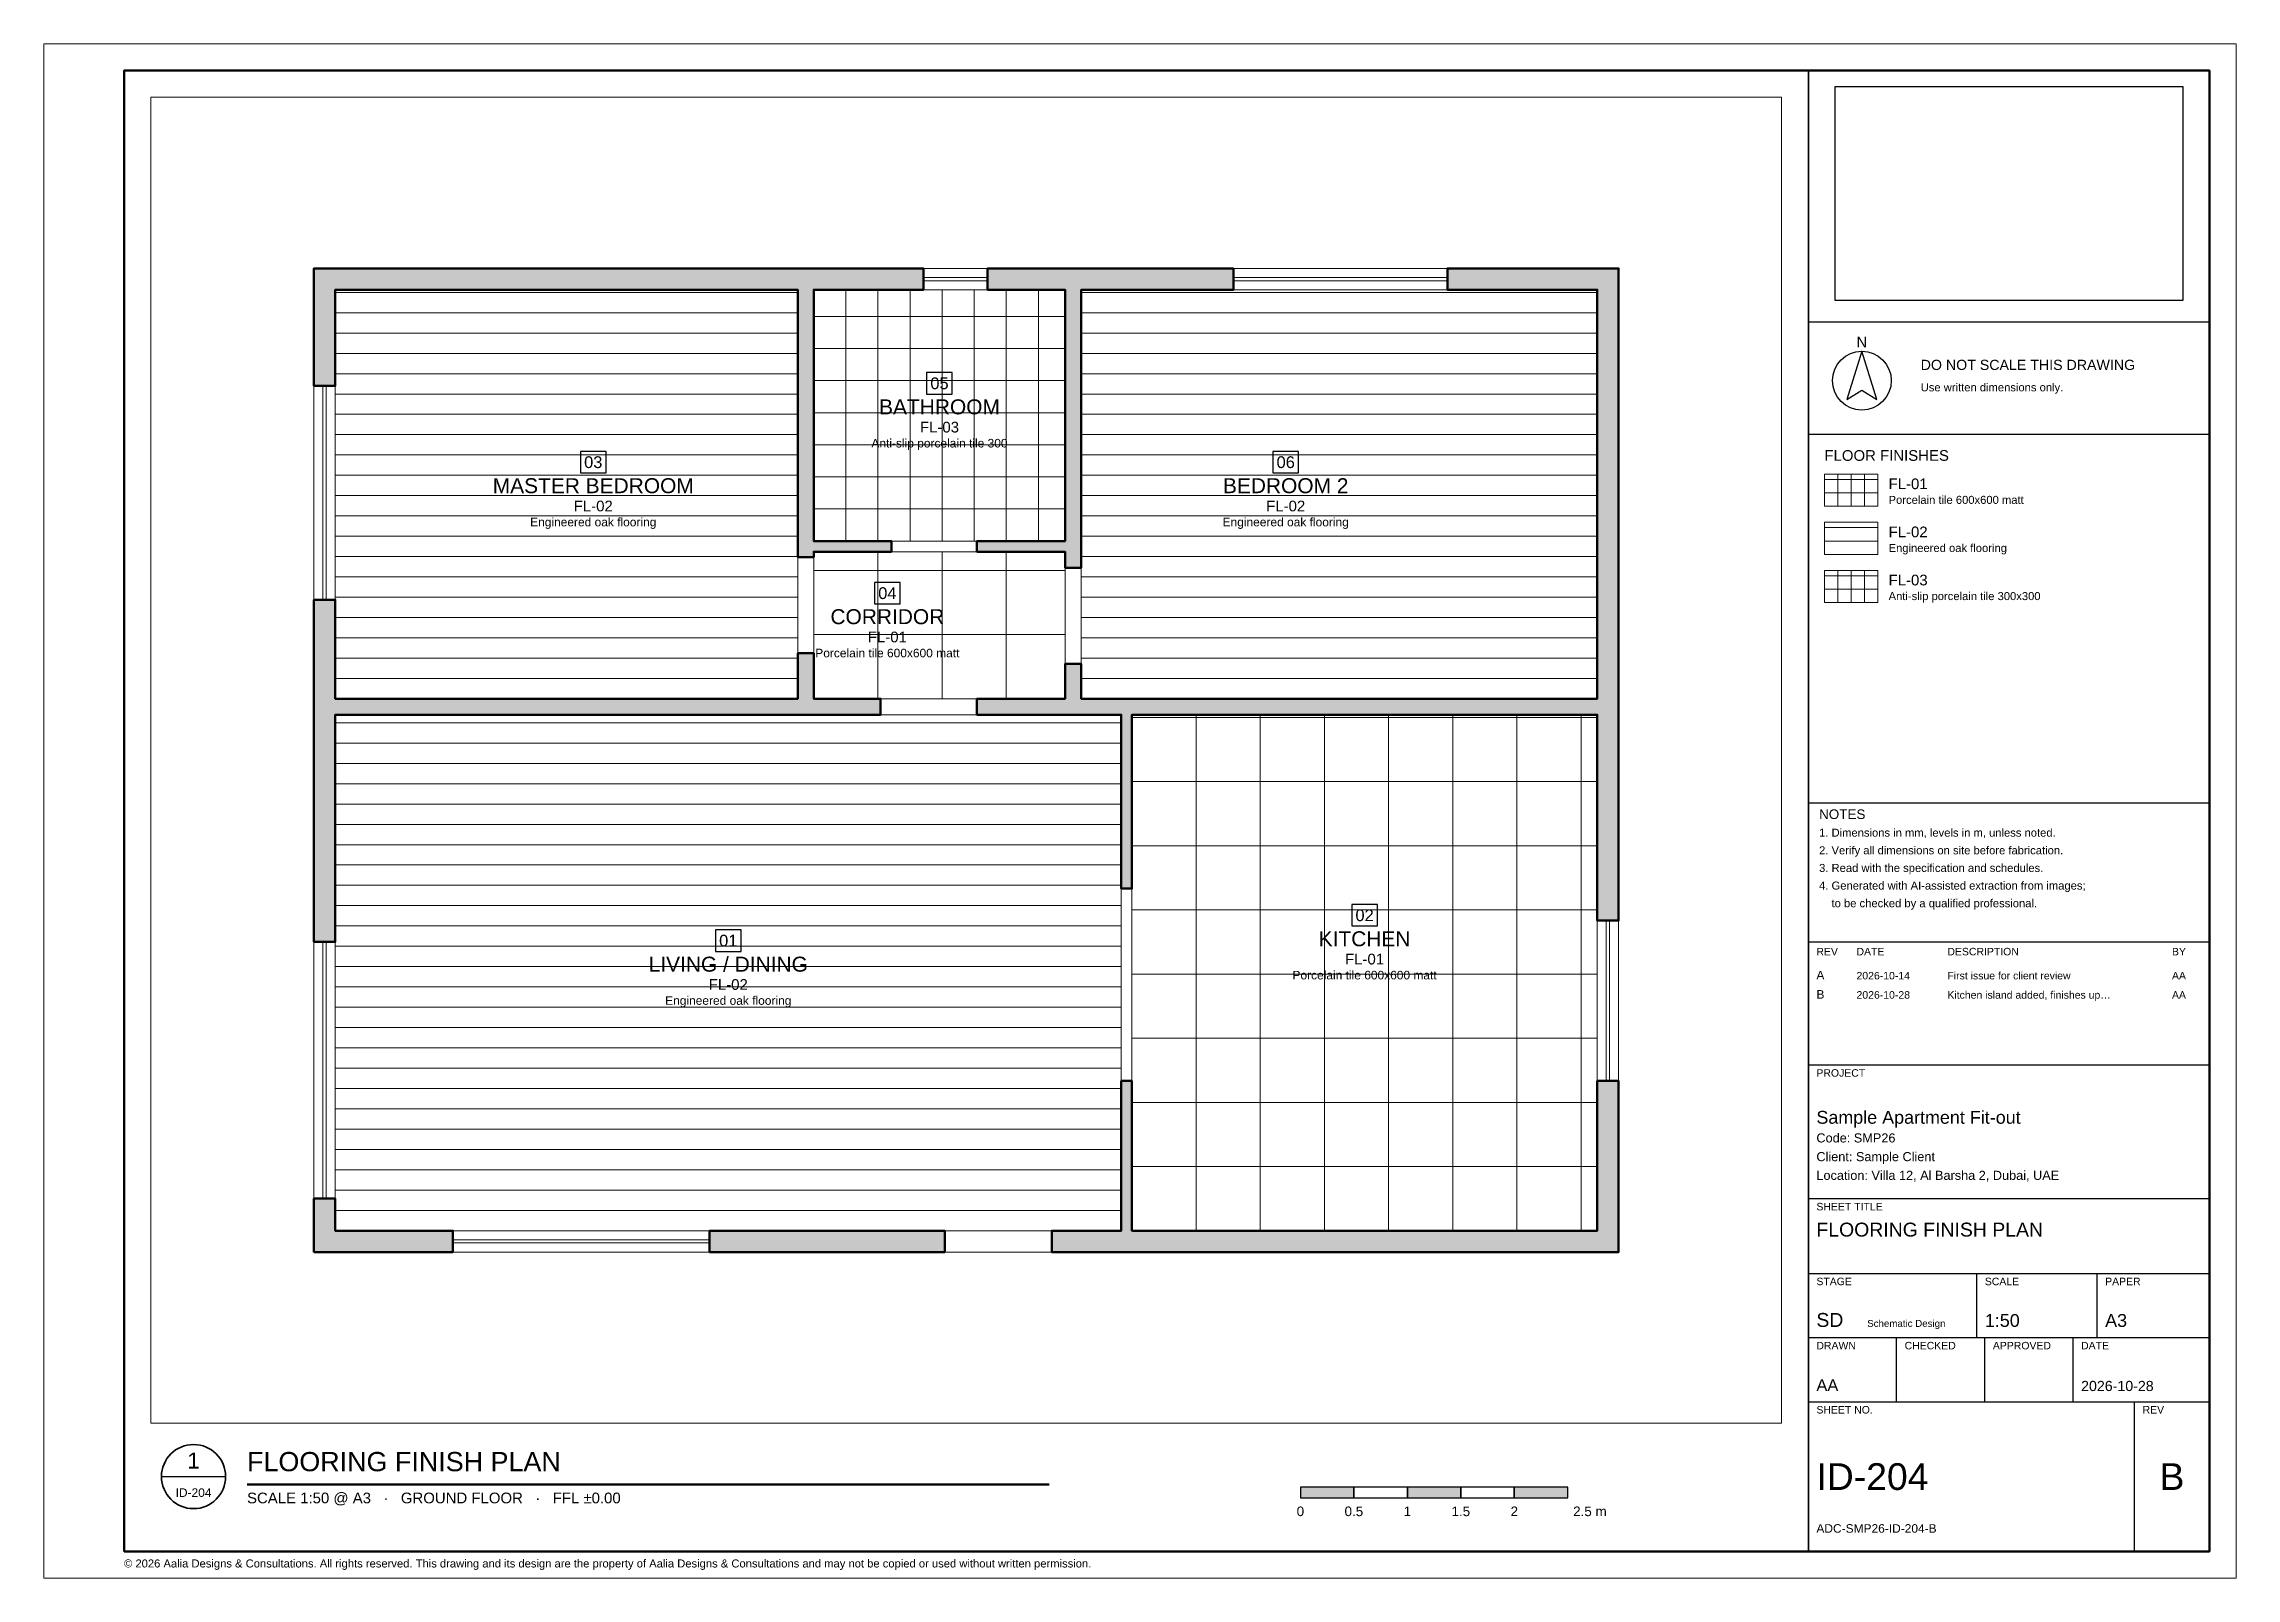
# Paper-space layout 'ID-204 Flooring finish plan' of a CAD drawing. Header units: millimetres. Extents: x 5 to 415, y 5 to 292.
# The model-space entities are those that its viewports show. They can reach past a viewport. Long polylines and large blocks are cut down to what shows.
import ezdxf
from ezdxf.enums import TextEntityAlignment as Align

# ---------------------------------------------------------------- set-up
doc = ezdxf.new("R2010")
doc.units = ezdxf.units.MM
for name, color, linetype, lineweight in [('A-DOOR-HEAD', 7, 'Continuous', 18), ('A-GLAZ', 7, 'Continuous', 18), ('A-WALL', 7, 'Continuous', 50), ('A-WALL-PATT', 8, 'Continuous', 0), ('G-ANNO-TEXT', 7, 'Continuous', 18), ('G-ANNO-TTLB', 7, 'Continuous', 25), ('G-ROOM-NAME', 7, 'Continuous', 25), ('I-FLOR-IDEN', 7, 'Continuous', 18), ('I-FLOR-PATT', 9, 'Continuous', 9)]:
    doc.layers.add(name, color=color, linetype=linetype, lineweight=lineweight)
doc.layers.add('G-ANNO-NPLT', color=8, linetype='Continuous', lineweight=0, plot=False)
doc.styles.add('ADC', font='arial.ttf')
picture_1 = doc.add_image_def('image1.png', size_in_pixel=(1400, 861))

msp = doc.modelspace()

# ---------------------------------------------------------------- hatches: boundary and pattern name
at = {"layer": 'A-WALL-PATT'}
for color, points in [(8, [(0, 8900), (0, 9100), (200, 9100), (5700, 9100), (5700, 8900), (4675, 8900), (4525, 8900), (200, 8900), (200, 8000), (0, 8000)]), (8, [(8600, 9100), (8600, 8900), (7175, 8900), (7025, 8900), (6300, 8900), (6300, 9100)]), (8, [(12000, 9100), (12200, 9100), (12200, 8900), (12200, 3000), (12000, 3000), (12000, 4925), (12000, 5075), (12000, 8900), (10600, 8900), (10600, 9100)]), (8, [(4525, 8900), (4675, 8900), (4675, 6550), (4675, 6450), (4675, 6400), (4525, 6400)]), (8, [(7025, 6450), (7025, 6550), (7025, 8900), (7175, 8900), (7175, 6300), (7025, 6300)]), (9, [(4675, 6550), (5400, 6550), (5400, 6450), (4675, 6450)]), (9, [(7025, 6550), (7025, 6450), (6200, 6450), (6200, 6550)]), (8, [(0, 6000), (200, 6000), (200, 5075), (200, 4925), (200, 2800), (0, 2800)]), (8, [(4675, 4925), (4525, 4925), (200, 4925), (200, 5075), (4525, 5075), (4525, 5500), (4675, 5500), (4675, 5075), (5300, 5075), (5300, 4925)]), (8, [(7025, 4925), (6200, 4925), (6200, 5075), (7025, 5075), (7025, 5400), (7175, 5400), (7175, 5075), (12000, 5075), (12000, 4925), (7650, 4925), (7550, 4925), (7175, 4925)]), (9, [(7550, 4925), (7650, 4925), (7650, 3300), (7550, 3300)]), (8, [(12200, 100), (12200, -100), (12000, -100), (6900, -100), (6900, 100), (7550, 100), (7650, 100), (12000, 100), (12000, 1500), (12200, 1500)]), (9, [(7550, 100), (7550, 1500), (7650, 1500), (7650, 100)]), (8, [(0, -100), (0, 100), (0, 400), (200, 400), (200, 100), (1300, 100), (1300, -100), (200, -100)]), (8, [(3700, -100), (3700, 100), (5900, 100), (5900, -100)])]:
    msp.add_hatch(color=color, dxfattribs=at).paths.add_polyline_path(points)

# ---------------------------------------------------------------- linework, layer by layer
at = {"layer": 'A-DOOR-HEAD'}
for p, q in [((6300, 9100), (5700, 9100)), ((10600, 9100), (8600, 9100)), ((6300, 8900), (5700, 8900)), ((10600, 8900), (8600, 8900)), ((0, 8000), (0, 6000)), ((200, 8000), (200, 6000)), ((4525, 5500), (4525, 6400)), ((4675, 5500), (4675, 6400)), ((5400, 6550), (6200, 6550)), ((5400, 6450), (6200, 6450)), ((7025, 5400), (7025, 6300)), ((7175, 5400), (7175, 6300)), ((5300, 5075), (6200, 5075)), ((5300, 4925), (6200, 4925)), ((7550, 1500), (7550, 3300)), ((7650, 1500), (7650, 3300)), ((12000, 1500), (12000, 3000)), ((12200, 1500), (12200, 3000)), ((0, 2800), (0, 400)), ((200, 2800), (200, 400)), ((1300, 100), (3700, 100)), ((5900, 100), (6900, 100)), ((1300, -100), (3700, -100)), ((5900, -100), (6900, -100))]:
    msp.add_line(p, q, dxfattribs=at)
at = {"layer": 'A-GLAZ'}
for p, q in [((6300, 9100), (5700, 9100)), ((10600, 9100), (8600, 9100)), ((6300, 9015), (5700, 9015)), ((6300, 8985), (5700, 8985)), ((6300, 8900), (5700, 8900)), ((10600, 9015), (8600, 9015)), ((10600, 8985), (8600, 8985)), ((10600, 8900), (8600, 8900)), ((0, 8000), (0, 6000)), ((85, 8000), (85, 6000)), ((115, 8000), (115, 6000)), ((200, 8000), (200, 6000)), ((12000, 1500), (12000, 3000)), ((12085, 1500), (12085, 3000)), ((12115, 1500), (12115, 3000)), ((12200, 1500), (12200, 3000)), ((0, 2800), (0, 400)), ((85, 2800), (85, 400)), ((115, 2800), (115, 400)), ((200, 2800), (200, 400)), ((1300, 100), (3700, 100)), ((1300, 15), (3700, 15)), ((1300, -15), (3700, -15)), ((1300, -100), (3700, -100))]:
    msp.add_line(p, q, dxfattribs=at)
at = {"layer": 'A-WALL'}
for points in [[(0, 8900), (0, 9100), (200, 9100), (5700, 9100), (5700, 8900), (4675, 8900), (4675, 6550), (5400, 6550), (5400, 6450), (4675, 6450), (4675, 6400), (4525, 6400), (4525, 8900), (200, 8900), (200, 8000), (0, 8000)], [(8600, 9100), (8600, 8900), (7175, 8900), (7175, 6300), (7025, 6300), (7025, 6450), (6200, 6450), (6200, 6550), (7025, 6550), (7025, 8900), (6300, 8900), (6300, 9100)], [(12000, 9100), (12200, 9100), (12200, 8900), (12200, 3000), (12000, 3000), (12000, 4925), (7650, 4925), (7650, 3300), (7550, 3300), (7550, 4925), (7175, 4925), (7025, 4925), (6200, 4925), (6200, 5075), (7025, 5075), (7025, 5400), (7175, 5400), (7175, 5075), (12000, 5075), (12000, 8900), (10600, 8900), (10600, 9100)], [(0, 6000), (200, 6000), (200, 5075), (4525, 5075), (4525, 5500), (4675, 5500), (4675, 5075), (5300, 5075), (5300, 4925), (4675, 4925), (4525, 4925), (200, 4925), (200, 2800), (0, 2800)], [(12200, 100), (12200, -100), (12000, -100), (6900, -100), (6900, 100), (7550, 100), (7550, 1500), (7650, 1500), (7650, 100), (12000, 100), (12000, 1500), (12200, 1500)], [(0, -100), (0, 100), (0, 400), (200, 400), (200, 100), (1300, 100), (1300, -100), (200, -100)], [(3700, -100), (3700, 100), (5900, 100), (5900, -100)]]:
    msp.add_lwpolyline(points, close=True, dxfattribs=at)
at = {"layer": 'G-ROOM-NAME'}
for points in [[(5730, 7925), (5970, 7925), (5970, 8125), (5730, 8125)], [(2492.5, 7187.5), (2732.5, 7187.5), (2732.5, 7387.5), (2492.5, 7387.5)], [(8967.5, 7187.5), (9207.5, 7187.5), (9207.5, 7387.5), (8967.5, 7387.5)], [(5242.5, 5962.5), (5482.5, 5962.5), (5482.5, 6162.5), (5242.5, 6162.5)], [(9705, 2950), (9945, 2950), (9945, 3150), (9705, 3150)], [(3755, 2712.5), (3995, 2712.5), (3995, 2912.5), (3755, 2912.5)]]:
    msp.add_lwpolyline(points, close=True, dxfattribs=at)
at = {"layer": 'I-FLOR-PATT'}
for p, q in [((200, 8875), (4525, 8875)), ((4675, 6550), (4675, 8900)), ((4975, 6550), (4975, 8900)), ((5275, 6550), (5275, 8900)), ((5575, 6550), (5575, 8900)), ((5875, 6550), (5875, 8900)), ((6175, 6550), (6175, 8900)), ((6475, 6550), (6475, 8900)), ((6775, 6550), (6775, 8900)), ((7175, 8875), (12000, 8875)), ((200, 8685), (4525, 8685)), ((4675, 8650), (7025, 8650)), ((7175, 8685), (12000, 8685)), ((200, 8495), (4525, 8495)), ((7175, 8495), (12000, 8495)), ((200, 8305), (4525, 8305)), ((4675, 8350), (7025, 8350)), ((7175, 8305), (12000, 8305)), ((200, 8115), (4525, 8115)), ((4675, 8050), (7025, 8050)), ((7175, 8115), (12000, 8115)), ((200, 7925), (4525, 7925)), ((7175, 7925), (12000, 7925)), ((200, 7735), (4525, 7735)), ((4675, 7750), (7025, 7750)), ((7175, 7735), (12000, 7735)), ((200, 7545), (4525, 7545)), ((4675, 7450), (7025, 7450)), ((7175, 7545), (12000, 7545)), ((200, 7355), (4525, 7355)), ((7175, 7355), (12000, 7355)), ((200, 7165), (4525, 7165)), ((200, 6975), (4525, 6975)), ((4675, 7150), (7025, 7150)), ((7175, 7165), (12000, 7165)), ((7175, 6975), (12000, 6975)), ((200, 6785), (4525, 6785)), ((4675, 6850), (7025, 6850)), ((7175, 6785), (12000, 6785)), ((200, 6595), (4525, 6595)), ((7175, 6595), (12000, 6595)), ((200, 6405), (4525, 6405)), ((4675, 6550), (7025, 6550)), ((4675, 5075), (4675, 6450)), ((5275, 5075), (5275, 6450)), ((5875, 5075), (5875, 6450)), ((6475, 5075), (6475, 6450)), ((7175, 6405), (12000, 6405)), ((200, 6215), (4525, 6215)), ((4675, 6275), (7025, 6275)), ((7175, 6215), (12000, 6215)), ((200, 6025), (4525, 6025)), ((7175, 6025), (12000, 6025)), ((200, 5835), (4525, 5835)), ((7175, 5835), (12000, 5835)), ((200, 5645), (4525, 5645)), ((4675, 5675), (7025, 5675)), ((7175, 5645), (12000, 5645)), ((200, 5455), (4525, 5455)), ((7175, 5455), (12000, 5455)), ((200, 5265), (4525, 5265)), ((7175, 5265), (12000, 5265)), ((200, 5075), (4525, 5075)), ((4675, 5075), (7025, 5075)), ((7175, 5075), (12000, 5075)), ((7650, 100), (7650, 4925)), ((8250, 100), (8250, 4925)), ((8850, 100), (8850, 4925)), ((9450, 100), (9450, 4925)), ((10050, 100), (10050, 4925)), ((10650, 100), (10650, 4925)), ((11250, 100), (11250, 4925)), ((11850, 100), (11850, 4925)), ((200, 4850), (7550, 4850)), ((7650, 4900), (12000, 4900)), ((200, 4660), (7550, 4660)), ((200, 4470), (7550, 4470)), ((200, 4280), (7550, 4280)), ((7650, 4300), (12000, 4300)), ((200, 4090), (7550, 4090)), ((200, 3900), (7550, 3900)), ((200, 3710), (7550, 3710)), ((7650, 3700), (12000, 3700)), ((200, 3520), (7550, 3520)), ((200, 3330), (7550, 3330)), ((200, 3140), (7550, 3140)), ((7650, 3100), (12000, 3100)), ((200, 2950), (7550, 2950)), ((200, 2760), (7550, 2760)), ((200, 2570), (7550, 2570)), ((7650, 2500), (12000, 2500)), ((200, 2380), (7550, 2380)), ((200, 2190), (7550, 2190)), ((200, 2000), (7550, 2000)), ((7650, 1900), (12000, 1900)), ((200, 1810), (7550, 1810)), ((200, 1620), (7550, 1620)), ((200, 1430), (7550, 1430)), ((200, 1240), (7550, 1240)), ((7650, 1300), (12000, 1300)), ((200, 1050), (7550, 1050)), ((200, 860), (7550, 860)), ((200, 670), (7550, 670)), ((7650, 700), (12000, 700)), ((200, 480), (7550, 480)), ((200, 290), (7550, 290)), ((200, 100), (7550, 100)), ((7650, 100), (12000, 100))]:
    msp.add_line(p, q, dxfattribs=at)

# ---------------------------------------------------------------- texts
at = {"layer": 'G-ROOM-NAME', "style": 'ADC'}
for s, height, p in [('05', 110, (5850, 8025)), ('BATHROOM', 140, (5850, 7805)), ('03', 110, (2612.5, 7287.5)), ('06', 110, (9087.5, 7287.5)), ('MASTER BEDROOM', 140, (2612.5, 7067.5)), ('BEDROOM 2', 140, (9087.5, 7067.5)), ('04', 110, (5362.5, 6062.5)), ('CORRIDOR', 140, (5362.5, 5842.5)), ('02', 110, (9825, 3050)), ('KITCHEN', 140, (9825, 2830)), ('LIVING / DINING', 140, (3875, 2592.5)), ('01', 110, (3875, 2812.5))]:
    msp.add_text(s, height=height, dxfattribs=at).set_placement(p, align=Align.MIDDLE_CENTER)
at = {"layer": 'I-FLOR-IDEN', "style": 'ADC'}
for s, height, p in [('FL-03', 100, (5850, 7615)), ('Anti-slip porcelain tile 300', 80, (5850, 7465)), ('Engineered oak flooring', 80, (2612.5, 6727.5)), ('FL-02', 100, (2612.5, 6877.5)), ('Engineered oak flooring', 80, (9087.5, 6727.5)), ('FL-02', 100, (9087.5, 6877.5)), ('Porcelain tile 600x600 matt', 80, (5362.5, 5502.5)), ('FL-01', 100, (5362.5, 5652.5)), ('FL-01', 100, (9825, 2640)), ('Porcelain tile 600x600 matt', 80, (9825, 2490)), ('Engineered oak flooring', 80, (3875, 2252.5)), ('FL-02', 100, (3875, 2402.5))]:
    msp.add_text(s, height=height, dxfattribs=at).set_placement(p, align=Align.MIDDLE_CENTER)

psp = doc.layouts.new('ID-204 Flooring finish plan')

# ---------------------------------------------------------------- hatches: boundary and pattern name
at = {"layer": 'G-ANNO-TTLB'}
for points in [[(240, 20), (250, 20), (250, 22), (240, 22)], [(260, 20), (270, 20), (270, 22), (260, 22)], [(280, 20), (290, 20), (290, 22), (280, 22)]]:
    psp.add_hatch(color=7, dxfattribs=at).paths.add_polyline_path(points)

# ---------------------------------------------------------------- linework, layer by layer
at = {"layer": 'G-ANNO-TEXT'}
for p, q in [((338, 205.5), (338, 211.5)), ((338, 210.5), (348, 210.5)), ((340.5, 205.5), (340.5, 211.5)), ((343, 205.5), (343, 211.5)), ((345.5, 205.5), (345.5, 211.5)), ((348, 205.5), (348, 211.5)), ((338, 208), (348, 208)), ((338, 205.5), (348, 205.5)), ((338, 201.5), (348, 201.5)), ((338, 199), (348, 199)), ((338, 196.5), (348, 196.5)), ((338, 187.5), (338, 193.5)), ((340.5, 187.5), (340.5, 193.5)), ((343, 187.5), (343, 193.5)), ((345.5, 187.5), (345.5, 193.5)), ((348, 187.5), (348, 193.5)), ((338, 192.5), (348, 192.5)), ((338, 190), (348, 190)), ((338, 187.5), (348, 187.5))]:
    psp.add_line(p, q, dxfattribs=at)
for points in [[(338, 205.5), (348, 205.5), (348, 211.5), (338, 211.5)], [(338, 196.5), (348, 196.5), (348, 202.5), (338, 202.5)], [(338, 187.5), (348, 187.5), (348, 193.5), (338, 193.5)]]:
    psp.add_lwpolyline(points, close=True, dxfattribs=at)
at = {"layer": 'G-ANNO-TTLB', "lineweight": 35}
psp.add_line((335, 10), (335, 287), dxfattribs=at)
at = {"layer": 'G-ANNO-TTLB'}
for p, q in [((335, 240), (410, 240)), ((335, 219), (410, 219)), ((335, 150), (410, 150)), ((335, 124), (410, 124)), ((335, 101), (410, 101)), ((335, 76), (410, 76)), ((335, 62), (410, 62)), ((366.5, 50), (366.5, 62)), ((389, 50), (389, 62)), ((335, 50), (410, 50)), ((351.5, 38), (351.5, 50)), ((368, 38), (368, 50)), ((384.5, 38), (384.5, 50)), ((335, 38), (410, 38)), ((396, 10), (396, 38)), ((27, 24), (39, 24))]:
    psp.add_line(p, q, dxfattribs=at)
at = {"layer": 'G-ANNO-TTLB', "lineweight": 50}
psp.add_line((43, 22.5), (193, 22.5), dxfattribs=at)
at = {"layer": 'G-ANNO-TTLB', "lineweight": 13}
psp.add_lwpolyline([(5, 5), (415, 5), (415, 292), (5, 292)], close=True, dxfattribs=at)
at = {"layer": 'G-ANNO-TTLB', "lineweight": 50}
psp.add_lwpolyline([(20, 10), (410, 10), (410, 287), (20, 287)], close=True, dxfattribs=at)
at = {"layer": 'G-ANNO-TTLB'}
for points in [[(345, 234.5), (342.2, 225.5), (345, 227.2), (347.8, 225.5)], [(240, 20), (250, 20), (250, 22), (240, 22)], [(250, 20), (260, 20), (260, 22), (250, 22)], [(260, 20), (270, 20), (270, 22), (260, 22)], [(270, 20), (280, 20), (280, 22), (270, 22)], [(280, 20), (290, 20), (290, 22), (280, 22)]]:
    psp.add_lwpolyline(points, close=True, dxfattribs=at)
psp.add_circle((345, 229), 5.5, dxfattribs=at)
at = {"layer": 'G-ANNO-TTLB', "lineweight": 35}
psp.add_circle((33, 24), 6, dxfattribs=at)

# ---------------------------------------------------------------- texts
at = {"layer": 'G-ANNO-TEXT', "style": 'ADC'}
psp.add_text('FLOOR FINISHES', height=2, dxfattribs=at).set_placement((338, 214))
for s, height, p in [('FL-01', 2, (350, 209.7)), ('Porcelain tile 600x600 matt', 1.5, (350, 206.7)), ('FL-02', 2, (350, 200.7)), ('Engineered oak flooring', 1.5, (350, 197.7)), ('FL-03', 2, (350, 191.7)), ('Anti-slip porcelain tile 300x300', 1.5, (350, 188.7))]:
    psp.add_text(s, height=height, dxfattribs=at).set_placement(p, align=Align.MIDDLE_LEFT)
at = {"layer": 'G-ANNO-TTLB', "style": 'ADC'}
for s, height, p in [('N', 2, (345, 236.2)), ('1', 3, (33, 27)), ('B', 5, (403, 24)), ('ID-204', 1.6, (33, 21)), ('0', 1.8, (240, 17.5)), ('0.5', 1.8, (250, 17.5)), ('1', 1.8, (260, 17.5)), ('1.5', 1.8, (270, 17.5)), ('2', 1.8, (280, 17.5))]:
    psp.add_text(s, height=height, dxfattribs=at).set_placement(p, align=Align.MIDDLE_CENTER)
for s, height, p in [('DO NOT SCALE THIS DRAWING', 1.9, (356, 231)), ('Use written dimensions only.', 1.5, (356, 227)), ('NOTES', 1.8, (337, 147)), ('1. Dimensions in mm, levels in m, unless noted.', 1.5, (337, 143.7)), ('2. Verify all dimensions on site before fabrication.', 1.5, (337, 140.4)), ('4. Generated with AI-assisted extraction from images;', 1.5, (337, 133.8)), ('3. Read with the specification and schedules.', 1.5, (337, 137.1)), ('    to be checked by a qualified professional.', 1.5, (337, 130.5)), ('REV', 1.4, (336.5, 121.5)), ('DATE', 1.4, (344, 121.5)), ('DESCRIPTION', 1.4, (361, 121.5)), ('BY', 1.4, (403, 121.5)), ('A', 1.6, (336.5, 117)), ('B', 1.6, (336.5, 113.4)), ('2026-10-14', 1.4, (344, 117)), ('2026-10-28', 1.4, (344, 113.4)), ('First issue for client review', 1.4, (361, 117)), ('Kitchen island added, finishes up…', 1.4, (361, 113.4)), ('AA', 1.4, (403, 117)), ('AA', 1.4, (403, 113.4)), ('PROJECT', 1.4, (336.5, 98.8)), ('Sample Apartment Fit-out', 2.4, (336.5, 90)), ('Code: SMP26', 1.7, (336.5, 86.5)), ('Client: Sample Client', 1.7, (336.5, 83)), ('Location: Villa 12, Al Barsha 2, Dubai, UAE', 1.7, (336.5, 79.5)), ('SHEET TITLE', 1.4, (336.5, 73.8)), ('STAGE', 1.4, (336.5, 59.8)), ('SCALE', 1.4, (368, 59.8)), ('PAPER', 1.4, (390.5, 59.8)), ('SD', 2.6, (336.5, 52)), ('Schematic Design', 1.3, (346, 52)), ('1:50', 2.4, (368, 52)), ('A3', 2.4, (390.5, 52)), ('DRAWN', 1.4, (336.5, 47.8)), ('CHECKED', 1.4, (353, 47.8)), ('APPROVED', 1.4, (369.5, 47.8)), ('DATE', 1.4, (386, 47.8)), ('AA', 2.2, (336.5, 40)), ('2026-10-28', 1.9, (386, 40)), ('SHEET NO.', 1.4, (336.5, 35.8)), ('REV', 1.4, (397.5, 35.8)), ('FLOORING FINISH PLAN', 3.6, (43, 25)), ('SCALE 1:50 @ A3   ·   GROUND FLOOR   ·   FFL ±0.00', 2, (43, 19)), ('ADC-SMP26-ID-204-B', 1.6, (336.5, 13.5)), ('© 2026 Aalia Designs & Consultations. All rights reserved. This drawing and its design are the property of Aalia Designs & Consultations and may not be copied or used without written permission.', 1.5, (20, 7))]:
    psp.add_text(s, height=height, dxfattribs=at).set_placement(p)
for s, height, p in [('ID-204', 5, (336.5, 24)), ('2.5 m', 1.8, (291, 17.5))]:
    psp.add_text(s, height=height, dxfattribs=at).set_placement(p, align=Align.MIDDLE_LEFT)
at = {"layer": 'G-ANNO-TTLB', "insert": (336.5, 71.5), "char_height": 2.6, "width": 71, "attachment_point": 1, "style": 'ADC'}
psp.add_mtext('FLOORING FINISH PLAN', dxfattribs=at)

# ---------------------------------------------------------------- pictures from other files: only their frames are drawn
at = {"layer": 'G-ANNO-TTLB'}
image = psp.add_image(picture_1, insert=(339.98, 244), size_in_units=(65.04, 40), dxfattribs=at)

# ---------------------------------------------------------------- viewports
at = {"layer": 'G-ANNO-NPLT'}
psp.add_viewport(center=(177.5, 158), size=(305, 248), view_center_point=(6100, 4500), view_height=12400, dxfattribs=at)

doc.saveas('drawing.dxf')
